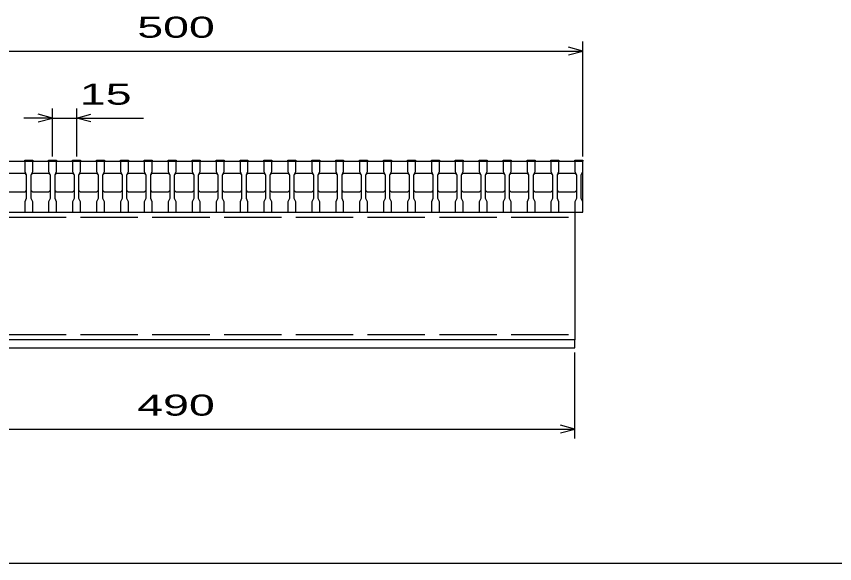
# Model space of a CAD drawing. Units: millimetres, scale not verified. Extents: x -1092 to 1039, y -770 to 632.
# Drawn here: x -658 to -145, y -688 to -345 of the extents above; entities that cross this region are included whole.
import ezdxf
from ezdxf.enums import TextEntityAlignment as Align

# ---------------------------------------------------------------- set-up
doc = ezdxf.new("R2010")
doc.units = ezdxf.units.MM
doc.header["$LTSCALE"] = 6
doc.linetypes.add('DASHED', pattern=[7.5, 6, -1.5])
for name, color, linetype, lineweight in [('0_2', 150, 'Continuous', 25), ('16', 3, 'Continuous', 25), ('22', 4, 'Continuous', 25)]:
    doc.layers.add(name, color=color, linetype=linetype, lineweight=lineweight)
doc.styles.add('ベクトル', font='')
doc.styles.get('ベクトル').set_extended_font_data('ベクトル')

msp = doc.modelspace()

# ---------------------------------------------------------------- linework, layer by layer
at = {"layer": '0_2'}
msp.add_line((1038.6, -687.9), (-1037.4, -687.9), dxfattribs=at)
at = {"layer": '16'}
for p, q in [((-803, -435.5), (-303, -435.5)), ((-653, -435.5), (-653, -434.8)), ((-653, -434.8), (-648, -434.8)), ((-653, -435.5), (-653, -442)), ((-648, -435.5), (-653, -435.5)), ((-648, -434.8), (-648, -435.5)), ((-648, -442), (-648, -435.5)), ((-638, -435.5), (-638, -434.8)), ((-638, -434.8), (-633, -434.8)), ((-638, -435.5), (-638, -442)), ((-633, -435.5), (-638, -435.5)), ((-633, -434.8), (-633, -435.5)), ((-633, -442), (-633, -435.5)), ((-623, -435.5), (-623, -434.8)), ((-623, -434.8), (-618, -434.8)), ((-623, -435.5), (-623, -442)), ((-618, -435.5), (-623, -435.5)), ((-618, -434.8), (-618, -435.5)), ((-618, -442), (-618, -435.5)), ((-608, -435.5), (-608, -434.8)), ((-608, -434.8), (-603, -434.8)), ((-608, -435.5), (-608, -442)), ((-603, -435.5), (-608, -435.5)), ((-603, -434.8), (-603, -435.5)), ((-603, -442), (-603, -435.5)), ((-593, -435.5), (-593, -434.8)), ((-593, -434.8), (-588, -434.8)), ((-593, -435.5), (-593, -442)), ((-588, -435.5), (-593, -435.5)), ((-588, -434.8), (-588, -435.5)), ((-588, -442), (-588, -435.5)), ((-578, -435.5), (-578, -434.8)), ((-578, -434.8), (-573, -434.8)), ((-578, -435.5), (-578, -442)), ((-573, -435.5), (-578, -435.5)), ((-573, -434.8), (-573, -435.5)), ((-573, -442), (-573, -435.5)), ((-563, -435.5), (-563, -434.8)), ((-563, -434.8), (-558, -434.8)), ((-563, -435.5), (-563, -442)), ((-558, -435.5), (-563, -435.5)), ((-558, -434.8), (-558, -435.5)), ((-558, -442), (-558, -435.5)), ((-548, -435.5), (-548, -434.8)), ((-548, -434.8), (-543, -434.8)), ((-548, -435.5), (-548, -442)), ((-543, -435.5), (-548, -435.5)), ((-543, -434.8), (-543, -435.5)), ((-543, -442), (-543, -435.5)), ((-533, -435.5), (-533, -434.8)), ((-533, -434.8), (-528, -434.8)), ((-533, -435.5), (-533, -442)), ((-528, -435.5), (-533, -435.5)), ((-528, -434.8), (-528, -435.5)), ((-528, -442), (-528, -435.5)), ((-518, -435.5), (-518, -434.8)), ((-518, -434.8), (-513, -434.8)), ((-518, -435.5), (-518, -442)), ((-513, -435.5), (-518, -435.5)), ((-513, -434.8), (-513, -435.5)), ((-513, -442), (-513, -435.5)), ((-503, -435.5), (-503, -434.8)), ((-503, -434.8), (-498, -434.8)), ((-503, -435.5), (-503, -442)), ((-498, -435.5), (-503, -435.5)), ((-498, -434.8), (-498, -435.5)), ((-498, -442), (-498, -435.5)), ((-488, -435.5), (-488, -434.8)), ((-488, -434.8), (-483, -434.8)), ((-488, -435.5), (-488, -442)), ((-483, -435.5), (-488, -435.5)), ((-483, -434.8), (-483, -435.5)), ((-483, -442), (-483, -435.5)), ((-473, -435.5), (-473, -434.8)), ((-473, -434.8), (-468, -434.8)), ((-473, -435.5), (-473, -442)), ((-468, -435.5), (-473, -435.5)), ((-468, -434.8), (-468, -435.5)), ((-468, -442), (-468, -435.5)), ((-458, -435.5), (-458, -434.8)), ((-458, -434.8), (-453, -434.8)), ((-458, -435.5), (-458, -442)), ((-453, -435.5), (-458, -435.5)), ((-453, -434.8), (-453, -435.5)), ((-453, -442), (-453, -435.5)), ((-443, -435.5), (-443, -434.8)), ((-443, -434.8), (-438, -434.8)), ((-443, -435.5), (-443, -442)), ((-438, -435.5), (-443, -435.5)), ((-438, -434.8), (-438, -435.5)), ((-438, -442), (-438, -435.5)), ((-428, -435.5), (-428, -434.8)), ((-428, -434.8), (-423, -434.8)), ((-428, -435.5), (-428, -442)), ((-423, -435.5), (-428, -435.5)), ((-423, -434.8), (-423, -435.5)), ((-423, -442), (-423, -435.5)), ((-413, -435.5), (-413, -434.8)), ((-413, -434.8), (-408, -434.8)), ((-413, -435.5), (-413, -442)), ((-408, -435.5), (-413, -435.5)), ((-408, -434.8), (-408, -435.5)), ((-408, -442), (-408, -435.5)), ((-398, -435.5), (-398, -434.8)), ((-398, -434.8), (-393, -434.8)), ((-398, -435.5), (-398, -442)), ((-393, -435.5), (-398, -435.5)), ((-393, -434.8), (-393, -435.5)), ((-393, -442), (-393, -435.5)), ((-383, -435.5), (-383, -434.8)), ((-383, -434.8), (-378, -434.8)), ((-383, -435.5), (-383, -442)), ((-378, -435.5), (-383, -435.5)), ((-378, -434.8), (-378, -435.5)), ((-378, -442), (-378, -435.5)), ((-368, -435.5), (-368, -434.8)), ((-368, -434.8), (-363, -434.8)), ((-368, -435.5), (-368, -442)), ((-363, -435.5), (-368, -435.5)), ((-363, -434.8), (-363, -435.5)), ((-363, -442), (-363, -435.5)), ((-353, -435.5), (-353, -434.8)), ((-353, -434.8), (-348, -434.8)), ((-353, -435.5), (-353, -442)), ((-348, -435.5), (-353, -435.5)), ((-348, -434.8), (-348, -435.5)), ((-348, -442), (-348, -435.5)), ((-338, -435.5), (-338, -434.8)), ((-338, -434.8), (-333, -434.8)), ((-338, -435.5), (-338, -442)), ((-333, -435.5), (-338, -435.5)), ((-333, -434.8), (-333, -435.5)), ((-333, -442), (-333, -435.5)), ((-323, -435.5), (-323, -434.8)), ((-323, -434.8), (-318, -434.8)), ((-323, -435.5), (-323, -442)), ((-318, -435.5), (-323, -435.5)), ((-318, -434.8), (-318, -435.5)), ((-318, -442), (-318, -435.5)), ((-308, -435.5), (-308, -434.8)), ((-308, -434.8), (-303, -434.8)), ((-308, -435.5), (-308, -442)), ((-303, -435.5), (-308, -435.5)), ((-303, -434.8), (-303, -435.5)), ((-303, -442), (-303, -435.5)), ((-303, -467.5), (-303, -435.5)), ((-663, -443), (-653, -443)), ((-653, -442), (-652, -444)), ((-653, -443), (-652, -444)), ((-652, -444), (-652, -459)), ((-649, -444), (-648, -442)), ((-649, -444), (-648, -443)), ((-649, -459), (-649, -444)), ((-648, -443), (-638, -443)), ((-638, -442), (-637, -444)), ((-638, -443), (-637, -444)), ((-637, -444), (-637, -459)), ((-634, -444), (-633, -442)), ((-634, -444), (-633, -443)), ((-634, -459), (-634, -444)), ((-633, -443), (-623, -443)), ((-623, -442), (-622, -444)), ((-623, -443), (-622, -444)), ((-622, -444), (-622, -459)), ((-619, -444), (-618, -442)), ((-619, -444), (-618, -443)), ((-619, -459), (-619, -444)), ((-618, -443), (-608, -443)), ((-608, -442), (-607, -444)), ((-608, -443), (-607, -444)), ((-607, -444), (-607, -459)), ((-604, -444), (-603, -442)), ((-604, -444), (-603, -443)), ((-604, -459), (-604, -444)), ((-603, -443), (-593, -443)), ((-593, -442), (-592, -444)), ((-593, -443), (-592, -444)), ((-592, -444), (-592, -459)), ((-589, -444), (-588, -442)), ((-589, -444), (-588, -443)), ((-589, -459), (-589, -444)), ((-588, -443), (-578, -443)), ((-578, -442), (-577, -444)), ((-578, -443), (-577, -444)), ((-577, -444), (-577, -459)), ((-574, -444), (-573, -442)), ((-574, -444), (-573, -443)), ((-574, -459), (-574, -444)), ((-573, -443), (-563, -443)), ((-563, -442), (-562, -444)), ((-563, -443), (-562, -444)), ((-562, -444), (-562, -459)), ((-559, -444), (-558, -442)), ((-559, -444), (-558, -443)), ((-559, -459), (-559, -444)), ((-558, -443), (-548, -443)), ((-548, -442), (-547, -444)), ((-548, -443), (-547, -444)), ((-547, -444), (-547, -459)), ((-544, -444), (-543, -442)), ((-544, -444), (-543, -443)), ((-544, -459), (-544, -444)), ((-543, -443), (-533, -443)), ((-533, -442), (-532, -444)), ((-533, -443), (-532, -444)), ((-532, -444), (-532, -459)), ((-529, -444), (-528, -442)), ((-529, -444), (-528, -443)), ((-529, -459), (-529, -444)), ((-528, -443), (-518, -443)), ((-518, -442), (-517, -444)), ((-518, -443), (-517, -444)), ((-517, -444), (-517, -459)), ((-514, -444), (-513, -442)), ((-514, -444), (-513, -443)), ((-514, -459), (-514, -444)), ((-513, -443), (-503, -443)), ((-503, -442), (-502, -444)), ((-503, -443), (-502, -444)), ((-502, -444), (-502, -459)), ((-499, -444), (-498, -442)), ((-499, -444), (-498, -443)), ((-499, -459), (-499, -444)), ((-498, -443), (-488, -443)), ((-488, -442), (-487, -444)), ((-488, -443), (-487, -444)), ((-487, -444), (-487, -459)), ((-484, -444), (-483, -442)), ((-484, -444), (-483, -443)), ((-484, -459), (-484, -444)), ((-483, -443), (-473, -443)), ((-473, -442), (-472, -444)), ((-473, -443), (-472, -444)), ((-472, -444), (-472, -459)), ((-469, -444), (-468, -442)), ((-469, -444), (-468, -443)), ((-469, -459), (-469, -444)), ((-468, -443), (-458, -443)), ((-458, -442), (-457, -444)), ((-458, -443), (-457, -444)), ((-457, -444), (-457, -459)), ((-454, -444), (-453, -442)), ((-454, -444), (-453, -443)), ((-454, -459), (-454, -444)), ((-453, -443), (-443, -443)), ((-443, -442), (-442, -444)), ((-443, -443), (-442, -444)), ((-442, -444), (-442, -459)), ((-439, -444), (-438, -442)), ((-439, -444), (-438, -443)), ((-439, -459), (-439, -444)), ((-438, -443), (-428, -443)), ((-428, -442), (-427, -444)), ((-428, -443), (-427, -444)), ((-427, -444), (-427, -459)), ((-424, -444), (-423, -442)), ((-424, -444), (-423, -443)), ((-424, -459), (-424, -444)), ((-423, -443), (-413, -443)), ((-413, -442), (-412, -444)), ((-413, -443), (-412, -444)), ((-412, -444), (-412, -459)), ((-409, -444), (-408, -442)), ((-409, -444), (-408, -443)), ((-409, -459), (-409, -444)), ((-408, -443), (-398, -443)), ((-398, -442), (-397, -444)), ((-398, -443), (-397, -444)), ((-397, -444), (-397, -459)), ((-394, -444), (-393, -442)), ((-394, -444), (-393, -443)), ((-394, -459), (-394, -444)), ((-393, -443), (-383, -443)), ((-383, -442), (-382, -444)), ((-383, -443), (-382, -444)), ((-382, -444), (-382, -459)), ((-379, -444), (-378, -442)), ((-379, -444), (-378, -443)), ((-379, -459), (-379, -444)), ((-378, -443), (-368, -443)), ((-368, -442), (-367, -444)), ((-368, -443), (-367, -444)), ((-367, -444), (-367, -459)), ((-364, -444), (-363, -442)), ((-364, -444), (-363, -443)), ((-364, -459), (-364, -444)), ((-363, -443), (-353, -443)), ((-353, -442), (-352, -444)), ((-353, -443), (-352, -444)), ((-352, -444), (-352, -459)), ((-349, -444), (-348, -442)), ((-349, -444), (-348, -443)), ((-349, -459), (-349, -444)), ((-348, -443), (-338, -443)), ((-338, -442), (-337, -444)), ((-338, -443), (-337, -444)), ((-337, -444), (-337, -459)), ((-334, -444), (-333, -442)), ((-334, -444), (-333, -443)), ((-334, -459), (-334, -444)), ((-333, -443), (-323, -443)), ((-323, -442), (-322, -444)), ((-323, -443), (-322, -444)), ((-322, -444), (-322, -459)), ((-319, -444), (-318, -442)), ((-319, -444), (-318, -443)), ((-319, -459), (-319, -444)), ((-318, -443), (-308, -443)), ((-308, -442), (-307, -444)), ((-308, -443), (-307, -444)), ((-307, -444), (-307, -459)), ((-304, -444), (-303, -442)), ((-304, -459), (-304, -444)), ((-653, -455), (-663, -455)), ((-652, -454), (-653, -455)), ((-648, -455), (-649, -454)), ((-638, -455), (-648, -455)), ((-637, -454), (-638, -455)), ((-633, -455), (-634, -454)), ((-623, -455), (-633, -455)), ((-622, -454), (-623, -455)), ((-618, -455), (-619, -454)), ((-608, -455), (-618, -455)), ((-607, -454), (-608, -455)), ((-603, -455), (-604, -454)), ((-593, -455), (-603, -455)), ((-592, -454), (-593, -455)), ((-588, -455), (-589, -454)), ((-578, -455), (-588, -455)), ((-577, -454), (-578, -455)), ((-573, -455), (-574, -454)), ((-563, -455), (-573, -455)), ((-562, -454), (-563, -455)), ((-558, -455), (-559, -454)), ((-548, -455), (-558, -455)), ((-547, -454), (-548, -455)), ((-543, -455), (-544, -454)), ((-533, -455), (-543, -455)), ((-532, -454), (-533, -455)), ((-528, -455), (-529, -454)), ((-518, -455), (-528, -455)), ((-517, -454), (-518, -455)), ((-513, -455), (-514, -454)), ((-503, -455), (-513, -455)), ((-502, -454), (-503, -455)), ((-498, -455), (-499, -454)), ((-488, -455), (-498, -455)), ((-487, -454), (-488, -455)), ((-483, -455), (-484, -454)), ((-473, -455), (-483, -455)), ((-472, -454), (-473, -455)), ((-468, -455), (-469, -454)), ((-458, -455), (-468, -455)), ((-457, -454), (-458, -455)), ((-453, -455), (-454, -454)), ((-443, -455), (-453, -455)), ((-442, -454), (-443, -455)), ((-438, -455), (-439, -454)), ((-428, -455), (-438, -455)), ((-427, -454), (-428, -455)), ((-423, -455), (-424, -454)), ((-413, -455), (-423, -455)), ((-412, -454), (-413, -455)), ((-408, -455), (-409, -454)), ((-398, -455), (-408, -455)), ((-397, -454), (-398, -455)), ((-393, -455), (-394, -454)), ((-383, -455), (-393, -455)), ((-382, -454), (-383, -455)), ((-378, -455), (-379, -454)), ((-368, -455), (-378, -455)), ((-367, -454), (-368, -455)), ((-363, -455), (-364, -454)), ((-353, -455), (-363, -455)), ((-352, -454), (-353, -455)), ((-348, -455), (-349, -454)), ((-338, -455), (-348, -455)), ((-337, -454), (-338, -455)), ((-333, -455), (-334, -454)), ((-323, -455), (-333, -455)), ((-322, -454), (-323, -455)), ((-318, -455), (-319, -454)), ((-308, -455), (-318, -455)), ((-307, -454), (-308, -455)), ((-652, -459), (-653, -461)), ((-653, -461), (-653, -467.5)), ((-648, -461), (-649, -459)), ((-648, -467.5), (-648, -461)), ((-637, -459), (-638, -461)), ((-638, -461), (-638, -467.5)), ((-633, -461), (-634, -459)), ((-633, -467.5), (-633, -461)), ((-622, -459), (-623, -461)), ((-623, -461), (-623, -467.5)), ((-618, -461), (-619, -459)), ((-618, -467.5), (-618, -461)), ((-607, -459), (-608, -461)), ((-608, -461), (-608, -467.5)), ((-603, -461), (-604, -459)), ((-603, -467.5), (-603, -461)), ((-592, -459), (-593, -461)), ((-593, -461), (-593, -467.5)), ((-588, -461), (-589, -459)), ((-588, -467.5), (-588, -461)), ((-577, -459), (-578, -461)), ((-578, -461), (-578, -467.5)), ((-573, -461), (-574, -459)), ((-573, -467.5), (-573, -461)), ((-562, -459), (-563, -461)), ((-563, -461), (-563, -467.5)), ((-558, -461), (-559, -459)), ((-558, -467.5), (-558, -461)), ((-547, -459), (-548, -461)), ((-548, -461), (-548, -467.5)), ((-543, -461), (-544, -459)), ((-543, -467.5), (-543, -461)), ((-532, -459), (-533, -461)), ((-533, -461), (-533, -467.5)), ((-528, -461), (-529, -459)), ((-528, -467.5), (-528, -461)), ((-517, -459), (-518, -461)), ((-518, -461), (-518, -467.5)), ((-513, -461), (-514, -459)), ((-513, -467.5), (-513, -461)), ((-502, -459), (-503, -461)), ((-503, -461), (-503, -467.5)), ((-498, -461), (-499, -459)), ((-498, -467.5), (-498, -461)), ((-487, -459), (-488, -461)), ((-488, -461), (-488, -467.5)), ((-483, -461), (-484, -459)), ((-483, -467.5), (-483, -461)), ((-472, -459), (-473, -461)), ((-473, -461), (-473, -467.5)), ((-468, -461), (-469, -459)), ((-468, -467.5), (-468, -461)), ((-457, -459), (-458, -461)), ((-458, -461), (-458, -467.5)), ((-453, -461), (-454, -459)), ((-453, -467.5), (-453, -461)), ((-442, -459), (-443, -461)), ((-443, -461), (-443, -467.5)), ((-438, -461), (-439, -459)), ((-438, -467.5), (-438, -461)), ((-427, -459), (-428, -461)), ((-428, -461), (-428, -467.5)), ((-423, -461), (-424, -459)), ((-423, -467.5), (-423, -461)), ((-412, -459), (-413, -461)), ((-413, -461), (-413, -467.5)), ((-408, -461), (-409, -459)), ((-408, -467.5), (-408, -461)), ((-397, -459), (-398, -461)), ((-398, -461), (-398, -467.5)), ((-393, -461), (-394, -459)), ((-393, -467.5), (-393, -461)), ((-382, -459), (-383, -461)), ((-383, -461), (-383, -467.5)), ((-378, -461), (-379, -459)), ((-378, -467.5), (-378, -461)), ((-367, -459), (-368, -461)), ((-368, -461), (-368, -467.5)), ((-363, -461), (-364, -459)), ((-363, -467.5), (-363, -461)), ((-352, -459), (-353, -461)), ((-353, -461), (-353, -467.5)), ((-348, -461), (-349, -459)), ((-348, -467.5), (-348, -461)), ((-337, -459), (-338, -461)), ((-338, -461), (-338, -467.5)), ((-333, -461), (-334, -459)), ((-333, -467.5), (-333, -461)), ((-322, -459), (-323, -461)), ((-323, -461), (-323, -467.5)), ((-318, -461), (-319, -459)), ((-318, -467.5), (-318, -461)), ((-307, -459), (-308, -461)), ((-308, -461), (-308, -467.5)), ((-303, -461), (-304, -459)), ((-303, -467.5), (-303, -461)), ((-803, -467.5), (-303, -467.5)), ((-798, -467.5), (-308, -467.5)), ((-653, -467.5), (-648, -467.5)), ((-638, -467.5), (-633, -467.5)), ((-623, -467.5), (-618, -467.5)), ((-608, -467.5), (-603, -467.5)), ((-593, -467.5), (-588, -467.5)), ((-578, -467.5), (-573, -467.5)), ((-563, -467.5), (-558, -467.5)), ((-548, -467.5), (-543, -467.5)), ((-533, -467.5), (-528, -467.5)), ((-518, -467.5), (-513, -467.5)), ((-503, -467.5), (-498, -467.5)), ((-488, -467.5), (-483, -467.5)), ((-473, -467.5), (-468, -467.5)), ((-458, -467.5), (-453, -467.5)), ((-443, -467.5), (-438, -467.5)), ((-428, -467.5), (-423, -467.5)), ((-413, -467.5), (-408, -467.5)), ((-398, -467.5), (-393, -467.5)), ((-383, -467.5), (-378, -467.5)), ((-368, -467.5), (-363, -467.5)), ((-353, -467.5), (-348, -467.5)), ((-338, -467.5), (-333, -467.5)), ((-323, -467.5), (-318, -467.5)), ((-308, -467.5), (-303, -467.5)), ((-308, -467.5), (-308, -547.5)), ((-308, -547.5), (-798, -547.5)), ((-308, -547.5), (-798, -547.5)), ((-308, -552.5), (-308, -547.5)), ((-798, -552.5), (-308, -552.5))]:
    msp.add_line(p, q, dxfattribs=at)
at = {"layer": '16', "linetype": 'DASHED'}
for p, q in [((-798, -470.7), (-308, -470.7)), ((-798, -544.3), (-308, -544.3))]:
    msp.add_line(p, q, dxfattribs=at)
at = {"layer": '22'}
for p, q in [((-303, -366.5), (-312, -364.1)), ((-303, -432.5), (-303, -360.5)), ((-803, -366.5), (-303, -366.5)), ((-312, -368.9), (-303, -366.5)), ((-635.5, -432.5), (-635.5, -402.5)), ((-620.5, -402.5), (-620.5, -432.5)), ((-635.5, -408.5), (-653.5, -408.5)), ((-635.5, -408.5), (-644.5, -406.1)), ((-644.5, -410.9), (-635.5, -408.5)), ((-635.5, -408.5), (-620.5, -408.5)), ((-620.5, -408.5), (-611.5, -406.1)), ((-611.5, -410.9), (-620.5, -408.5)), ((-620.5, -408.5), (-578.5, -408.5)), ((-308, -609.5), (-308, -555.5)), ((-798, -603.5), (-308, -603.5)), ((-308, -603.5), (-317, -601.1)), ((-317, -605.9), (-308, -603.5))]:
    msp.add_line(p, q, dxfattribs=at)

# ---------------------------------------------------------------- texts
at = {"layer": '22', "color": 2, "style": 'ベクトル', "width": 1.65}
for s, p in [(' 500 ', (-590.5, -351.5)), (' 15 ', (-626.5, -393.5)), (' 490 ', (-590.5, -588.5))]:
    msp.add_text(s, height=13.2, dxfattribs=at).set_placement(p, align=Align.MIDDLE_LEFT)

doc.saveas('drawing.dxf')
